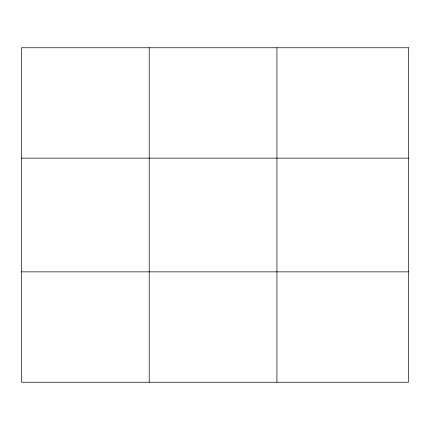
<?xml version="1.0" encoding="UTF-8"?>
<svg xmlns="http://www.w3.org/2000/svg" width="430" height="430" viewBox="0 0 430 430"><rect width="100%" height="100%" fill="white"/><g stroke="black" fill="none" stroke-linecap="round" stroke-linejoin="round"><path stroke-width="0.64" d="M149.21 47.762L149.21 382.238M276.92 47.762L276.92 382.238M21.5 158.138L408.5 158.138M21.5 271.862L408.5 271.862M408.5 47.762L408.5 382.238L21.5 382.238L21.5 47.762L408.5 47.762"/></g></svg>
